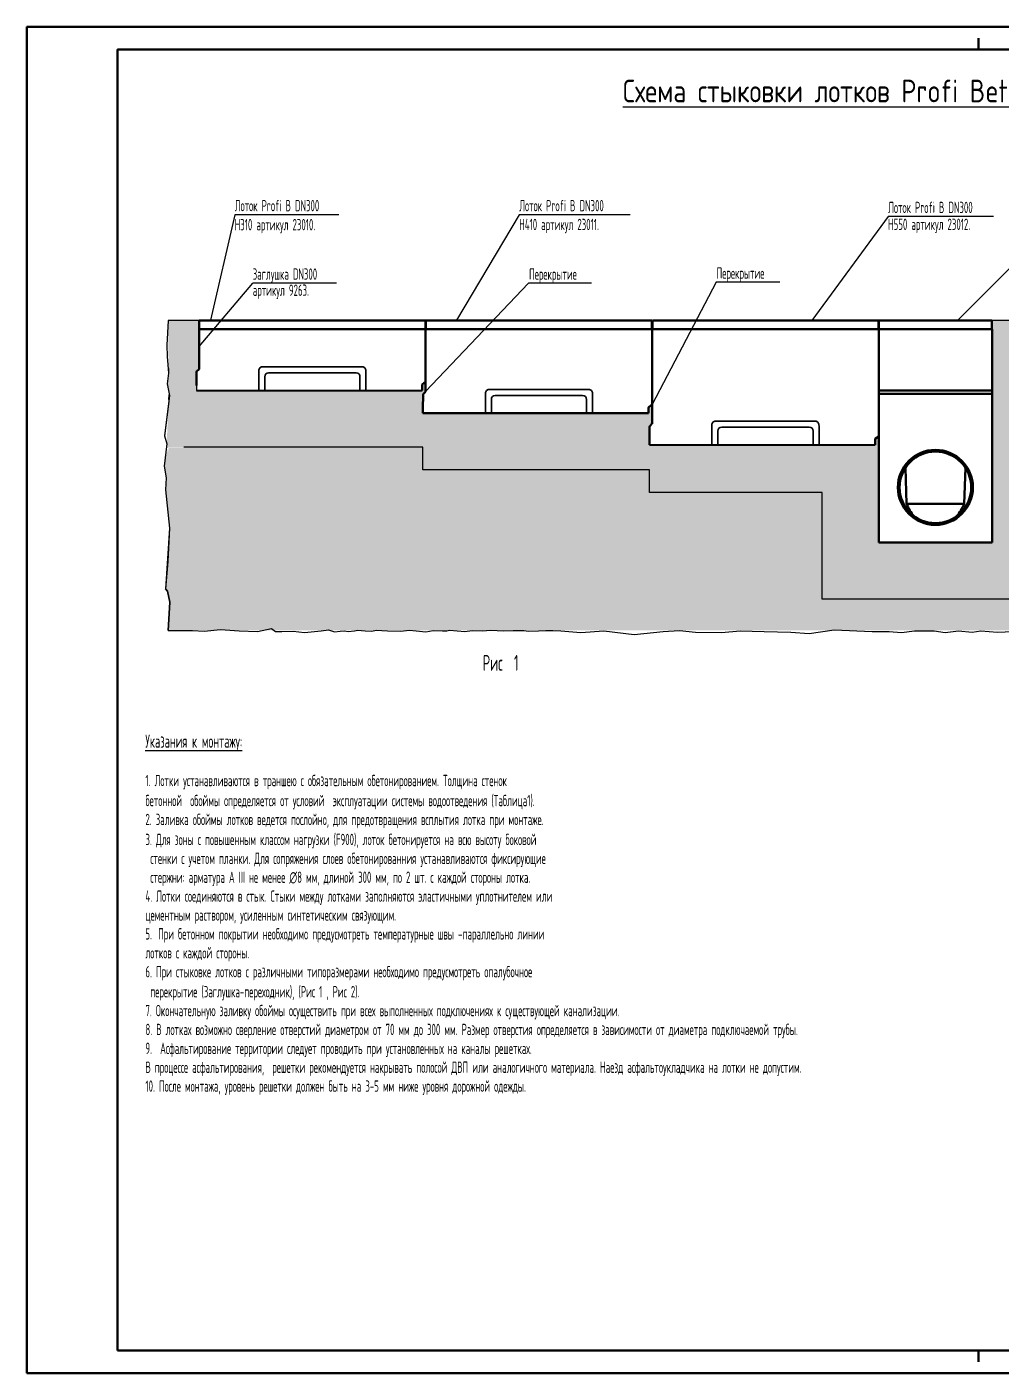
# Model space of a CAD drawing. Header units: millimetres. Extents: x 39361852 to 44659708, y 23030680 to 23754735.
# Drawn here: x 42471491 to 42492991, y 23444932 to 23474632 of the extents above; entities that cross this region are included whole.
import ezdxf
from ezdxf.enums import TextEntityAlignment as Align

# ---------------------------------------------------------------- set-up
doc = ezdxf.new("R2010")
doc.units = ezdxf.units.MM
for name, color, linetype, lineweight in [('0.50_Основные', 30, 'Continuous', 50), ('Видимые тонкие (ГОСТ)', 7, 'Continuous', 35), ('Видимый контур (ГОСТ)', 7, 'Continuous', 50), ('Текст', 5, 'Continuous', 25)]:
    doc.layers.add(name, color=color, linetype=linetype, lineweight=lineweight)
doc.layers.add('AM_6b-5.0', color=7, linetype='Continuous')
doc.layers.add('Тексты', color=142, linetype='Continuous')
doc.styles.add('GOST 2.304', font='GOST_0.TTF')
doc.styles.add('SIMPLEX', font='ROMANS.shx', dxfattribs={"width": 0.7})
doc.styles.add('ГОСТ 2.304', font='CS_Gost2304.shx')

# ---------------------------------------------------------------- blocks, each defined once
blk = doc.blocks.new('*U65')
at = {"layer": '0.50_Основные'}
for points in [[(-420, 0), (0, 0), (0, 297), (-420, 297)], [(-400, 5), (-5, 5), (-5, 292), (-400, 292)]]:
    blk.add_lwpolyline(points, close=True, dxfattribs=at)
for points in [[(-210, 292), (-210, 294.5)], [(-210, 2.5), (-210, 5)]]:
    blk.add_lwpolyline(points, dxfattribs=at)
at = {"style": 'SIMPLEX', "width": 0.7, "flags": 9}
blk.add_attdef('Примеч.', text='', height=3.5, dxfattribs=at).set_placement((-98.81, -33.65), align=Align.MIDDLE_LEFT)
at = {"layer": 'Тексты', "style": 'SIMPLEX', "width": 0.7, "flags": 8}
for tag, height, p in [('Лист', 5, (-32.5, 25)), ('Наименование', 2.5, (-90, 12.5))]:
    blk.add_attdef(tag, text='', height=height, dxfattribs=at).set_placement(p, align=Align.MIDDLE_CENTER)

msp = doc.modelspace()

# ---------------------------------------------------------------- hatches: boundary and pattern name
at = {"ltscale": 100}
h = msp.add_hatch(dxfattribs=at)
h.set_pattern_fill('ANSI35', color=0, scale=25, angle=15, style=2)
h.set_pattern_definition([(60, (42470962.25, 23454167.31), (-137.4815, 79.375), []), (60, (42471070.68, 23454196.37), (-137.4815, 79.375), [198.4375, -39.6875, 0, -39.6875])])
h.paths.add_polyline_path([(42493278.4175, 23462008.3667), (42493278.4175, 23463695.2002), (42493278.4175, 23464054.6581), (42493278.4175, 23466411.6711), (42493282.3722, 23466642.437), (42493278.4175, 23466771.129), (42493278.4175, 23468158.3667), (42492785.6598, 23468158.3667), (42492790.6598, 23463258.3667), (42490290.6598, 23463258.3667), (42490290.6598, 23465598.2722), (42490222.0981, 23465550.776), (42490210.7225, 23465408.3667), (42485230.6598, 23465408.3667), (42485232.6518, 23465805.1802), (42485290.6598, 23465884.9375), (42485290.6598, 23466298.2722), (42485211.3349, 23466230.3509), (42485210.6181, 23466108.3667), (42480230.6598, 23466108.3667), (42480232.6518, 23466505.1802), (42480290.6598, 23466584.9375), (42480290.6598, 23466798.1683), (42480222.0981, 23466750.6721), (42480210.7225, 23466608.2628), (42475231.227, 23466608.2628), (42475231.227, 23467021.7691), (42475290.6598, 23467084.9699), (42475295.6598, 23468158.3667), (42474608.212, 23468158.3667), (42474619.0411, 23466992.1304), (42474587.7318, 23466757.4639), (42474633.3212, 23466517.437), (42474619.0411, 23466311.5977), (42474570.2146, 23465359.2518), (42480226.8994, 23465359.2991), (42480226.8994, 23464859.2991), (42485227.9034, 23464859.2991), (42485227.9034, 23464359.2991), (42489040.6259, 23464359.2991), (42489040.6259, 23462008.3667)])
h = msp.add_hatch(dxfattribs=at)
h.set_pattern_fill('GRAVEL', color=0, scale=15, angle=10, style=2)
h.set_pattern_definition([(238.01279, (42471194.55, 23455138.44), (-2406.25443, -3906.18543), [51.258, -5074.5725]), (194.96974, (42471167.397, 23455094.964), (4436.381086, 1169.131243), [87.9607, -8708.1073]), (142.51045, (42471082.421, 23455072.243), (4479.877053, -3465.729734), [62.0222, -6140.2084]), (277.27369, (42470952.629, 23454952.638), (-947.987359, 7570.395034), [80.1007, -7929.9656]), (302.833654, (42470962.77, 23454873.182), (-2669.978238, 4171.741268), [78.545, -7775.971]), (7.27369, (42471005.358, 23454807.185), (-7570.395034, -947.987359), [80.1007, -7929.9656]), (47.69424, (42471084.814, 23454817.326), (-4216.1532435, -4612.196963), [105.929, -10486.9673]), (82.25533, (42471156.113, 23454895.667), (1170.963253, 8717.7782755), [100.008, -9900.7885]), (131.429566, (42471169.59, 23454994.763), (-3861.773456, 4348.473155), [80.372, -7956.832]), (185.23636, (42471116.408, 23455055.023), (4193.48925, 352.547758), [91.757, -4496.0905]), (232.39744, (42471025.034, 23455046.649), (-3774.781534, -4921.2487613), [118.6617, -11747.516]), (148.81407, (42471324.75, 23455014.384), (-3023.44201, 1788.150834), [40.5007, -4009.585]), (181.469234, (42471290.102, 23455035.356), (5010.072712, 109.655917), [77.0523, -7628.196]), (235, (42471213.07, 23455033.38), (66.16, -375.2118), [53.8814, -484.934]), (213.1986, (42471178.87, 23455073.775), (1743.73886, 1081.22329), [29.016, -2872.5934]), (301.8014, (42471154.59, 23455057.89), (-573.69162, 1059.4753), [41.035, -2010.713]), (40.96376, (42471176.215, 23455023.01), (993.31535, 948.90337), [66.648, -2154.9447]), (171.56505, (42471226.54, 23455066.7), (816.58346, -242.89184), [48.193, -1156.6347]), (26.38954, (42470936.968, 23455019.515), (3553.637672, 1787.234819), [67.513, -6683.824]), (80.34618, (42470997.446, 23455049.522), (-773.087503, -4391.969116), [56.64, -5607.3324]), (303.1986, (42471213.31, 23455141.75), (-1081.22329, 1743.73886), [58.032, -2843.5775]), (353.61046, (42471245.086, 23455093.188), (-3950.597406, 464.035705), [67.513, -6683.824]), (349.44395, (42470977.987, 23454786.883), (-2008.37868, 419.62373), [65.1053, -3190.16]), (304.77514, (42471041.99, 23454774.956), (-2603.818284, 3796.529513), [54.551, -5400.539]), (76.8014, (42471283.223, 23454767.2), (419.62373, 2008.37868), [58.032, -2843.5775]), (27.35402, (42471296.473, 23454823.697), (-4613.112978, -2360.92644), [63.8674, -6322.8564]), (79.44395, (42471099.37, 23454734.78), (-419.62373, -2008.37868), [32.5526, -3222.713]), (111.30993, (42471260.71, 23454763.23), (-639.85158, 1434.68706), [19.427, -1923.299]), (175.96376, (42471253.65, 23454781.33), (1191.79522, -176.7319), [78.545, -1492.358]), (196.00901, (42471175.3, 23454786.856), (3685.957583, 1036.811311), [72.79, -7206.2047]), (313.69007, (42471182.17, 23454989.24), (-507.53167, 684.26355), [54.9486, -1318.7665]), (3.157227, (42471220.126, 23454949.511), (6510.919728, 374.295739), [95.9335, -9497.4014]), (70.9454, (42471315.913, 23454954.795), (-1037.727326, -2891.1221), [39.226, -3883.409]), (100, (42471328.72, 23454991.87), (-441.3717, 309.052), [22.86, -358.14]), (130.25644, (42471165.81, 23454796.79), (1963.966705, -2361.842455), [52.93, -5240.091]), (58.01279, (42471131.606, 23454837.183), (2406.25443, 3906.18543), [102.5164, -5023.3143]), (10, (42471185.9, 23454924.13), (309.052, 441.3717), [99.06, -281.94]), (335.30485, (42471283.468, 23454941.336), (4215.23723, -1964.882718), [60.2414, -5963.8975]), (264.0546, (42471338.2, 23454916.17), (-110.57193, -1567.00697), [55.4744, -2718.2475]), (217.645975, (42471332.453, 23454860.992), (-6467.423767, -5009.156697), [90.3218, -8941.8697]), (185.42608, (42471260.937, 23454805.825), (-4943.912756, -484.86767), [95.5544, -9459.877])])
edge = h.paths.add_edge_path()
edge.add_line((42474609.3821, 23461317.6579), (42493754.1515, 23461317.6579))
edge.add_line((42493754.1515, 23461317.6579), (42493775.2565, 23461489.3129))
edge.add_line((42493775.2565, 23461489.3129), (42493751.2734, 23461585.183))
edge.add_line((42493751.2734, 23461585.183), (42493751.2734, 23461709.0152))
edge.add_line((42493751.2734, 23461709.0152), (42493803.2368, 23461836.842))
edge.add_line((42493803.2368, 23461836.842), (42493712.8875, 23462621.9101))
edge.add_line((42493712.8875, 23462621.9101), (42493728.6208, 23462952.0965))
edge.add_line((42493728.6208, 23462952.0965), (42493697.154, 23463376.6218))
edge.add_line((42493697.154, 23463376.6218), (42493712.8875, 23463738.2544))
edge.add_line((42493712.8875, 23463738.2544), (42493681.4206, 23464194.2261))
edge.add_line((42493681.4206, 23464194.2261), (42493728.6208, 23464555.8587))
edge.add_line((42493728.6208, 23464555.8587), (42493665.9441, 23465141.9088))
edge.add_line((42493665.9441, 23465141.9088), (42493744.6112, 23465550.7109))
edge.add_line((42493744.6112, 23465550.7109), (42493760.3446, 23465896.6204))
edge.add_line((42493760.3446, 23465896.6204), (42493728.8778, 23466273.9762))
edge.add_line((42493728.8778, 23466273.9762), (42493791.8114, 23466729.9478))
edge.add_line((42493791.8114, 23466729.9478), (42493753.7863, 23467098.4872))
edge.add_line((42493753.7863, 23467098.4872), (42493278.4175, 23467098.4872))
edge.add_line((42493278.4175, 23467098.4872), (42493278.4175, 23466771.129))
edge.add_line((42493278.4175, 23466771.129), (42493278.4175, 23466411.6711))
edge.add_line((42493278.4175, 23466411.6711), (42493278.4175, 23464054.6581))
edge.add_line((42493278.4175, 23464054.6581), (42493278.4175, 23463695.2002))
edge.add_line((42493278.4175, 23463695.2002), (42493278.4175, 23462008.3667))
edge.add_line((42493278.4175, 23462008.3667), (42489040.6259, 23462008.3667))
edge.add_line((42489040.6259, 23462008.3667), (42489040.6259, 23464359.2991))
edge.add_line((42489040.6259, 23464359.2991), (42485227.9034, 23464359.2991))
edge.add_line((42485227.9034, 23464359.2991), (42485227.9034, 23464859.2991))
edge.add_line((42485227.9034, 23464859.2991), (42480226.8994, 23464859.2991))
edge.add_line((42480226.8994, 23464859.2991), (42480226.8994, 23465359.2991))
edge.add_line((42480226.8994, 23465359.2991), (42474955.554, 23465359.2991))
edge.add_line((42474955.554, 23465359.2991), (42474955.554, 23465179.5702))
edge.add_line((42474955.554, 23465179.5702), (42474955.554, 23465539.028))
edge.add_line((42474955.554, 23465539.028), (42474946.8218, 23465350.7566))
edge.add_line((42474946.8218, 23465350.7566), (42474608.212, 23465350.7566))
edge.add_line((42474608.212, 23465350.7566), (42474612.2607, 23465404.2865))
edge.add_line((42474612.2607, 23465404.2865), (42474619.0411, 23465297.2266))
edge.add_line((42474619.0411, 23465297.2266), (42474587.7318, 23465479.8231))
edge.add_line((42474587.7318, 23465479.8231), (42474634.6957, 23465221.69))
edge.add_line((42474634.6957, 23465221.69), (42474552.5088, 23465521.554))
edge.add_line((42474552.5088, 23465521.554), (42474607.3001, 23465349.4653))
edge.add_line((42474607.3001, 23465349.4653), (42474517.2859, 23464942.7101))
edge.add_line((42474517.2859, 23464942.7101), (42474564.2498, 23464684.577))
edge.add_line((42474564.2498, 23464684.577), (42474551.3434, 23464416.8861))
edge.add_line((42474551.3434, 23464416.8861), (42474637.5857, 23463573.5607))
edge.add_line((42474637.5857, 23463573.5607), (42474551.9365, 23462232.0907))
edge.add_line((42474551.9365, 23462232.0907), (42474593.013, 23462183.7564))
edge.add_line((42474593.013, 23462183.7564), (42474642.1205, 23461938.3791))
edge.add_line((42474642.1205, 23461938.3791), (42474609.3821, 23461317.6579))
edge.add_line((42474609.3821, 23461317.6579), (42493754.1515, 23461317.6579))

# ---------------------------------------------------------------- linework, layer by layer
at = {"color": 0, "ltscale": 100}
for p, q in [((42476077.2461, 23470489.0144), (42475543.7886, 23468163.0351)), ((42478374.0995, 23470489.0144), (42476077.2461, 23470489.0144)), ((42482356.36, 23470488.7909), (42480975.0309, 23468160.0863)), ((42484801.8422, 23470488.4776), (42482356.36, 23470488.7909)), ((42490497.561, 23470449.8672), (42488814.6645, 23468158.3667)), ((42492822.8206, 23470449.5159), (42490497.561, 23470449.8672)), ((42475294.5291, 23467583.4154), (42476474.5634, 23468979.3476)), ((42478323.8945, 23468979.3476), (42476474.5634, 23468979.3476)), ((42482562.567, 23468979.3476), (42480290.6598, 23466584.9375)), ((42483949.0307, 23468979.3476), (42482562.567, 23468979.3476)), ((42486701.5528, 23469000.6347), (42485290.6598, 23466298.2722)), ((42488106.8257, 23469000.6347), (42486701.5528, 23469000.6347)), ((42474608.212, 23468158.3667), (42474579.9044, 23467610.0854)), ((42493753.7863, 23468158.3667), (42492785.6598, 23468158.3667)), ((42474579.9044, 23467610.0854), (42474587.7318, 23467359.7745)), ((42474587.7318, 23467359.7745), (42474619.0411, 23466992.1304)), ((42474619.0411, 23466992.1304), (42474587.7318, 23466757.4639)), ((42474619.0411, 23466992.1304), (42474587.7318, 23466757.4639)), ((42474608.212, 23467099.1903), (42474612.2607, 23467099.1903)), ((42474612.2607, 23467099.1903), (42474619.0411, 23466992.1304)), ((42474587.7318, 23466757.4639), (42474634.6957, 23466499.3309)), ((42474587.7318, 23466757.4639), (42474634.6957, 23466499.3309)), ((42474634.6957, 23466499.3309), (42474525.1132, 23465607.5983)), ((42474619.0411, 23466311.5977), (42474525.1132, 23465607.5983)), ((42474634.6957, 23466499.3309), (42474619.0411, 23466311.5977)), ((42474624.7948, 23466411.6711), (42474633.3212, 23466517.437)), ((42474579.9044, 23465435.5097), (42474517.2859, 23464942.7101)), ((42474579.9044, 23465435.5097), (42474517.2859, 23464942.7101)), ((42474525.1132, 23465607.5983), (42474579.9044, 23465435.5097)), ((42474525.1132, 23465607.5983), (42474579.9044, 23465435.5097)), ((42480226.8994, 23465359.2991), (42474955.554, 23465359.2991)), ((42480226.8994, 23464859.2991), (42480226.8994, 23465359.2991)), ((42474517.2859, 23464942.7101), (42474564.2498, 23464684.577)), ((42474517.2859, 23464942.7101), (42474564.2498, 23464684.577)), ((42485227.9034, 23464859.2991), (42480226.8994, 23464859.2991)), ((42485227.9034, 23464359.2991), (42485227.9034, 23464859.2991)), ((42474564.2498, 23464684.577), (42474551.3434, 23464416.8861)), ((42474564.2498, 23464684.577), (42474551.3434, 23464416.8861)), ((42474551.3434, 23464416.8861), (42474637.5857, 23463573.5607)), ((42474551.3434, 23464416.8861), (42474637.5857, 23463573.5607)), ((42489040.6259, 23464359.2991), (42485227.9034, 23464359.2991)), ((42489040.6259, 23462008.3667), (42489040.6259, 23464359.2991)), ((42474637.5857, 23463573.5607), (42474551.9365, 23462232.0907)), ((42474637.5857, 23463573.5607), (42474600.017, 23462835.1939)), ((42490290.6598, 23463258.3667), (42492790.6598, 23463258.3667)), ((42474600.017, 23462835.1939), (42474551.9365, 23462232.0907)), ((42474593.013, 23462183.7564), (42474551.9365, 23462232.0907)), ((42474551.9365, 23462232.0907), (42474593.013, 23462183.7564)), ((42474642.1205, 23461938.3791), (42474593.013, 23462183.7564)), ((42474593.013, 23462183.7564), (42474642.1205, 23461938.3791)), ((42474609.3821, 23461317.6579), (42474642.1205, 23461938.3791)), ((42474642.1205, 23461938.3791), (42474609.3821, 23461317.6579)), ((42493278.4175, 23462008.3667), (42489040.6259, 23462008.3667))]:
    msp.add_line(p, q, dxfattribs=at)
at = {"color": 0}
for p, q in [((42493663.2074, 23469790.2091), (42492028.7807, 23468157.6432)), ((42475231.227, 23466721.2472), (42475231.227, 23466608.2628))]:
    msp.add_line(p, q, dxfattribs=at)
at = {"color": 0, "lineweight": 40}
for p, q in [((42475231.227, 23466608.2628), (42480210.7225, 23466608.2628)), ((42485230.6598, 23465408.3667), (42490210.7225, 23465408.3667))]:
    msp.add_line(p, q, dxfattribs=at)
at = {"color": 0, "ltscale": 100}
for points in [[(42475295.6598, 23468158.3667), (42474608.212, 23468158.3667)], [(42474609.3821, 23461317.6579), (42474840.7165, 23461317.8676), (42475142.7538, 23461318.1415), (42475402.8967, 23461301.0965), (42475763.6983, 23461334.6332), (42476174.856, 23461309.4793), (42476577.6019, 23461292.7081), (42476888.0588, 23461359.7926), (42476980.3593, 23461292.7081), (42477114.6156, 23461292.7081), (42477366.3389, 23461301.0965), (42477618.0623, 23461267.5542), (42477987.2528, 23461309.4793), (42478145.1973, 23461327.7333), (42478277.9293, 23461287.364), (42478407.7734, 23461298.8973), (42478497.2203, 23461307.5486), (42478583.7792, 23461293.1334), (42478722.2873, 23461307.5486), (42478797.3057, 23461321.9695), (42478956.0066, 23461307.5486), (42479106.0436, 23461301.7848), (42479201.2664, 23461319.0875), (42479452.2907, 23461307.5486), (42479744.3998, 23461298.9924), (42479929.0696, 23461324.9465), (42480079.118, 23461307.6438), (42480298.409, 23461287.4591), (42480457.1099, 23461313.4132), (42480664.849, 23461307.6438), (42480760.0718, 23461304.7619), (42480817.7854, 23461319.1771), (42481156.4573, 23461296.1441), (42481318.0462, 23461313.4412), (42481543.1131, 23461304.7898), (42481722.0069, 23461322.0926), (42482016.3163, 23461304.7898), (42482224.0669, 23461313.4412), (42482460.6743, 23461313.4412), (42482561.6616, 23461301.9079), (42482783.8405, 23461304.7898), (42482942.5414, 23461313.4412), (42483095.4664, 23461313.4412), (42483274.3601, 23461304.7898), (42483714.1111, 23461267.4311), (42484224.4568, 23461304.5212), (42484892.5523, 23461230.3354), (42485532.8224, 23461295.2487), (42485894.7012, 23461313.7938), (42486247.3087, 23461276.7036), (42486822.6224, 23461267.4311), (42487230.9036, 23461304.5212), (42487759.8149, 23461295.2487), (42488353.6826, 23461276.7036), (42488752.681, 23461248.8805), (42489309.4291, 23461332.3388), (42490144.5571, 23461295.2487), (42490521.0018, 23461295.7244), (42490790.0988, 23461267.9012), (42491077.7499, 23461304.9969), (42491513.868, 23461304.9969), (42491755.1282, 23461267.9012), (42492052.062, 23461304.9969), (42492348.9959, 23461277.1737), (42492543.8537, 23461304.9969), (42492915.0268, 23461277.1737), (42493754.1515, 23461317.6579)]]:
    msp.add_lwpolyline(points, dxfattribs=at)
at = {"layer": '0.50_Основные', "color": 0}
msp.add_lwpolyline([(42471490.7926, 23445181.8594), (42471490.7926, 23445431.8594)], dxfattribs=at)
msp.add_lwpolyline([(42471490.7926, 23445181.8594), (42471490.7926, 23445431.8594)], dxfattribs=at)
at = {"layer": 'Видимые тонкие (ГОСТ)', "color": 0}
for p, q in [((42476608.08, 23466608.2628), (42476608.08, 23467008.0204)), ((42476729.3235, 23467133.9325), (42478852.0307, 23467133.9325)), ((42476740.6755, 23466608.2628), (42476740.7141, 23466910.7337)), ((42476826.2012, 23466998.2409), (42478755.153, 23466998.2409)), ((42478840.6401, 23466910.7337), (42478840.6787, 23466608.2628)), ((42478973.2743, 23467008.0204), (42478973.2743, 23466608.2628)), ((42481729.3235, 23466634.0364), (42483852.0307, 23466634.0364)), ((42481608.08, 23466108.3667), (42481608.08, 23466508.1243)), ((42481740.6755, 23466108.3667), (42481740.7141, 23466410.8376)), ((42481826.2012, 23466498.3447), (42483755.153, 23466498.3447)), ((42483840.6401, 23466410.8376), (42483840.6787, 23466108.3667)), ((42483973.2743, 23466508.1243), (42483973.2743, 23466108.3667)), ((42486608.08, 23465408.3667), (42486608.08, 23465808.1243)), ((42486729.3235, 23465934.0364), (42488852.0307, 23465934.0364)), ((42486740.6755, 23465408.3667), (42486740.7141, 23465710.8376)), ((42486826.2012, 23465798.3447), (42488755.153, 23465798.3447)), ((42488840.6401, 23465710.8376), (42488840.6787, 23465408.3667)), ((42488973.2743, 23465808.1243), (42488973.2743, 23465408.3667))]:
    msp.add_line(p, q, dxfattribs=at)
for centre, major_axis, ratio, start_param, end_param in [((42477220.627, 23466505.8539), (-587.2962, 604.9115), 0.296507924, 5.9362086925, 6.650130373), ((42477090.7035, 23466639.8992), (-326.6555, 337.0092), 0.3728485825, 5.9363963768, 6.6503180573), ((42478490.6507, 23466639.8992), (326.6555, 337.0092), 0.3728485825, 5.916052557, 6.6299742375), ((42478360.7272, 23466505.8539), (587.2962, 604.9115), 0.296507924, 5.9162402414, 6.6301619219), ((42482220.627, 23466005.9578), (-587.2962, 604.9115), 0.296507924, 5.9362086925, 6.650130373), ((42483360.7272, 23466005.9578), (587.2962, 604.9115), 0.296507924, 5.9162402414, 6.6301619219), ((42482090.7035, 23466140.0031), (-326.6555, 337.0092), 0.3728485825, 5.9363963768, 6.6503180573), ((42483490.6507, 23466140.0031), (326.6555, 337.0092), 0.3728485825, 5.916052557, 6.6299742375), ((42487220.627, 23465305.9578), (-587.2962, 604.9115), 0.296507924, 5.9362086925, 6.650130373), ((42487090.7035, 23465440.0031), (-326.6555, 337.0092), 0.3728485825, 5.9363963768, 6.6503180573), ((42488490.6507, 23465440.0031), (326.6555, 337.0092), 0.3728485825, 5.916052557, 6.6299742375), ((42488360.7272, 23465305.9578), (587.2962, 604.9115), 0.296507924, 5.9162402414, 6.6301619219)]:
    msp.add_ellipse(centre, major_axis=major_axis, ratio=ratio, start_param=start_param, end_param=end_param, dxfattribs=at)
at = {"layer": 'Видимый контур (ГОСТ)', "color": 0}
for p, q in [((42475295.6598, 23467992.3667), (42475295.6598, 23468158.3667)), ((42475295.6598, 23468158.3667), (42480285.6598, 23468158.3667)), ((42480285.6598, 23468158.3667), (42480285.6598, 23467992.3667)), ((42480295.6598, 23467992.3667), (42480295.6598, 23468158.3667)), ((42480295.6598, 23468158.3667), (42485285.6598, 23468158.3667)), ((42485285.6598, 23468158.3667), (42485285.6598, 23467992.3667)), ((42485295.6598, 23467992.3667), (42485295.6598, 23468158.3667)), ((42485295.6598, 23468158.3667), (42490285.6598, 23468158.3667)), ((42490285.6598, 23468158.3667), (42490285.6598, 23467992.3667)), ((42490295.6598, 23467992.3667), (42490295.6598, 23468158.3667)), ((42490295.6598, 23468158.3667), (42492785.6598, 23468158.3667)), ((42492785.6598, 23468158.3667), (42492785.6598, 23467992.3667)), ((42475290.6598, 23467959.8667), (42475290.6598, 23467084.8336)), ((42480290.6598, 23467959.8667), (42475290.6598, 23467959.8667)), ((42475295.6598, 23467992.3667), (42475295.6598, 23467959.8667)), ((42480285.6598, 23467959.8667), (42480285.6598, 23467992.3667)), ((42480290.6598, 23467959.8667), (42480290.6598, 23466584.9375)), ((42485290.6598, 23467959.8667), (42480290.6598, 23467959.8667)), ((42480290.6598, 23466798.1683), (42480290.6598, 23467959.8667)), ((42480295.6598, 23467992.3667), (42480295.6598, 23467959.8667)), ((42485285.6598, 23467959.8667), (42485285.6598, 23467992.3667)), ((42485290.6598, 23466298.2722), (42485290.6598, 23467959.8667)), ((42485290.6598, 23467959.8667), (42485290.6598, 23465884.9375)), ((42490290.6598, 23467959.8667), (42485290.6598, 23467959.8667)), ((42485295.6598, 23467992.3667), (42485295.6598, 23467959.8667)), ((42490285.6598, 23467959.8667), (42490285.6598, 23467992.3667)), ((42490290.6598, 23465598.2722), (42490290.6598, 23467959.8667)), ((42490290.6598, 23466609.8667), (42490290.6598, 23467959.8667)), ((42490290.6598, 23467959.8667), (42492790.6598, 23467959.8667)), ((42490295.6598, 23467992.3667), (42490295.6598, 23467959.8667)), ((42492785.6598, 23467959.8667), (42492785.6598, 23467992.3667)), ((42492790.6598, 23467959.8667), (42492790.6598, 23466609.8667)), ((42475232.6518, 23467005.0763), (42475231.227, 23466721.2472)), ((42475282.3237, 23467071.1938), (42475243.4557, 23467033.5977)), ((42480211.3349, 23466730.2471), (42480210.7225, 23466608.2628)), ((42480290.6598, 23466798.1683), (42480222.0981, 23466750.6721)), ((42480282.3237, 23466571.2977), (42480243.4557, 23466533.7016)), ((42490290.6598, 23466534.8667), (42490290.6598, 23466609.8667)), ((42490290.6598, 23466609.8667), (42492790.6598, 23466609.8667)), ((42492790.6598, 23466609.8667), (42492790.6598, 23466534.8667)), ((42480232.6518, 23466505.1802), (42480231.227, 23466221.3511)), ((42485290.6598, 23466298.2722), (42485222.0981, 23466250.776)), ((42490290.6598, 23463258.3667), (42490290.6598, 23466534.8667)), ((42490290.6598, 23466534.8667), (42492790.6598, 23466534.8667)), ((42492790.6598, 23466534.8667), (42492790.6598, 23463258.3667)), ((42480230.6598, 23466108.3667), (42480231.227, 23466221.3511)), ((42480230.6598, 23466108.3667), (42485210.6181, 23466108.3667)), ((42485211.3349, 23466230.3509), (42485210.7225, 23466108.3667)), ((42485232.6518, 23465805.1802), (42485231.227, 23465521.3511)), ((42485282.3237, 23465871.2977), (42485243.4557, 23465833.7016)), ((42485230.6598, 23465408.3667), (42485231.227, 23465521.3511)), ((42490211.3349, 23465530.3509), (42490210.7225, 23465408.3667)), ((42490290.6598, 23465598.2722), (42490222.0981, 23465550.776)), ((42490877.4836, 23464902.6653), (42490905.1687, 23464109.8667)), ((42492203.8359, 23464902.6653), (42492176.1508, 23464109.8667)), ((42492176.1508, 23464109.8667), (42490905.1687, 23464109.8667)), ((42491589.3193, 23463684.8667), (42491492.0002, 23463684.8667)), ((42490290.6598, 23463258.3667), (42492790.6598, 23463258.3667))]:
    msp.add_line(p, q, dxfattribs=at)
for radius in [827.5, 827.5, 790]:
    msp.add_circle((42491540.6598, 23464473.3667), radius, dxfattribs=at)
for centre, radius, start, end in [((42480236.3346, 23466730.1216), 25, 124.71237312, 179.71237291), ((42485236.3346, 23466230.2254), 25, 124.71237312, 179.71237291), ((42490236.3346, 23465530.2254), 25, 124.71237312, 179.71237291), ((42491700.4674, 23464409.8667), 850, 200.66731656, 222.3687672), ((42491380.8521, 23464409.8667), 850, 317.6312328, 339.33268344)]:
    msp.add_arc(centre, radius, start, end, dxfattribs=at)
for centre, major_axis, end_param in [((42475257.6515, 23467004.9508), (0.1751, 34.8835), 1.5707963268), ((42475268.128, 23467099.8407), (-0.1751, -34.8835), 1.1296762616), ((42480268.128, 23466599.9446), (-0.1751, -34.8835), 1.1296762616), ((42480257.6515, 23466505.0547), (0.1751, 34.8835), 1.5707963268), ((42485257.6515, 23465805.0547), (0.1751, 34.8835), 1.5707963268), ((42485268.128, 23465899.9446), (-0.1751, -34.8835), 1.1296762616)]:
    msp.add_ellipse(centre, major_axis=major_axis, ratio=0.7166622782, start_param=0.6108652382, end_param=end_param, dxfattribs=at)

# ---------------------------------------------------------------- block references
at = {"xscale": 100, "yscale": 100, "zscale": 100}
msp.add_blockref('*U65', (42513490.7926, 23444931.8594), dxfattribs=at)

# ---------------------------------------------------------------- texts
at = {"color": 0, "lineweight": 30, "style": 'GOST 2.304', "width": 0.7}
for s, p in [('Лоток Profi B DN300', (42476077.2461, 23470489.0144)), ('Лоток Profi B DN300', (42482356.36, 23470488.7909)), ('Лоток Profi B DN300', (42490497.561, 23470449.8672)), ('H310 артикул 23010.', (42476077.2461, 23470069.378)), ('H410 артикул 23011.', (42482356.36, 23470073.6279)), ('H550 артикул 23012.', (42490497.561, 23470077.1809)), ('Заглушка DN300', (42476474.5634, 23468979.3476)), ('Перекрытие', (42482573.1644, 23468979.3476)), ('Перекрытие', (42486712.1502, 23469000.6347)), ('артикул 9263.', (42476474.5634, 23468623.1813))]:
    msp.add_text(s, height=250, dxfattribs=at).set_placement(p, align=Align.BOTTOM_LEFT)
msp.add_text('Рис  1', height=350, dxfattribs=at).set_placement((42481551.4793, 23460425.3266))
at = {"layer": 'AM_6b-5.0', "color": 0, "lineweight": 30, "style": 'ГОСТ 2.304'}
msp.add_text('%%UСхема стыковки лотков Profi Beton "Aquastok" различной высоты.', height=500, dxfattribs=at).set_placement((42493240.7926, 23473218.079), align=Align.MIDDLE_CENTER)
at = {"layer": 'Текст', "color": 0, "lineweight": 30, "style": 'GOST 2.304', "width": 0.7}
for s, height, p in [('%%UУказания к монтажу:', 291.675, (42474104.243, 23458727.355)), ('1. Лотки устанавливаются в траншею с обязательным обетонированием. Толщина стенок', 250.006309, (42474106.4864, 23457880.1153)), ('бетонной  обоймы определяется от условий  эксплуатации системы водоотведения (Таблица1).', 250.006309, (42474106.4864, 23457438.4396)), ('2. Заливка обоймы лотков ведется послойно, для предотвращения всплытия лотка при монтаже.', 250.006309, (42474106.4864, 23457021.7645)), ('3. Для зоны с повышенным классом нагрузки (F900), лоток бетонируется на всю высоту боковой', 250.006309, (42474106.4864, 23456580.0888)), (' стенки с учетом планки. Для сопряжения слоев обетонированния устанавливаются фиксирующие', 250.006309, (42474123.9868, 23456163.4137)), (' стержни: арматура A III не менее ∅8 мм, длиной 300 мм, по 2 шт. с каждой стороны лотка.', 250.006309, (42474123.9868, 23455746.7386)), ('4. Лотки соединяются в стык. Стыки между лотками заполняются эластичными уплотнителем или', 250.006309, (42474106.4864, 23455330.0635)), ('цементным раствором, усиленным синтетическим связующим.', 250.006309, (42474106.4864, 23454913.3884)), ('5. ', 250.00631, (42474106.4864, 23454496.7134)), ('При бетонном покрытии необходимо предусмотреть температурные швы –параллельно линии', 250.006309, (42474386.4935, 23454496.7134)), ('лотков с каждой стороны.', 250.006309, (42474106.4864, 23454080.0383)), ('6. При стыковке лотков с различными типоразмерами необходимо предусмотреть опалубочное', 250.006309, (42474106.4864, 23453663.3632)), (' перекрытие (Заглушка-переходник), (Рис 1 , Рис 2).', 250.006309, (42474123.9868, 23453221.6875)), ('7. Окончательную заливку обоймы осуществить при всех выполненных подключениях к существующей канализации.', 250.0063095, (42474106.4864, 23452805.0124)), ('8. В лотках возможно сверление отверстий диаметром от 70 мм до 300 мм. Размер отверстия определяется в зависимости от диаметра подключаемой трубы.', 250.0063095, (42474106.4864, 23452388.3373)), ('9.  Асфальтирование территории следует проводить при установленных на каналы решетках.', 250.006309, (42474106.4864, 23451971.6623)), ('В процессе асфальтирования,  решетки рекомендуется накрывать полосой ДВП или аналогичного материала. Наезд асфальтоукладчика на лотки не допустим.', 250.0063095, (42474106.4864, 23451554.9872)), ('10. После монтажа, уровень решетки должен быть на 3-5 мм ниже уровня дорожной одежды.', 250.006309, (42474106.4864, 23451138.3121))]:
    msp.add_text(s, height=height, dxfattribs=at).set_placement(p)

doc.saveas('drawing.dxf')
